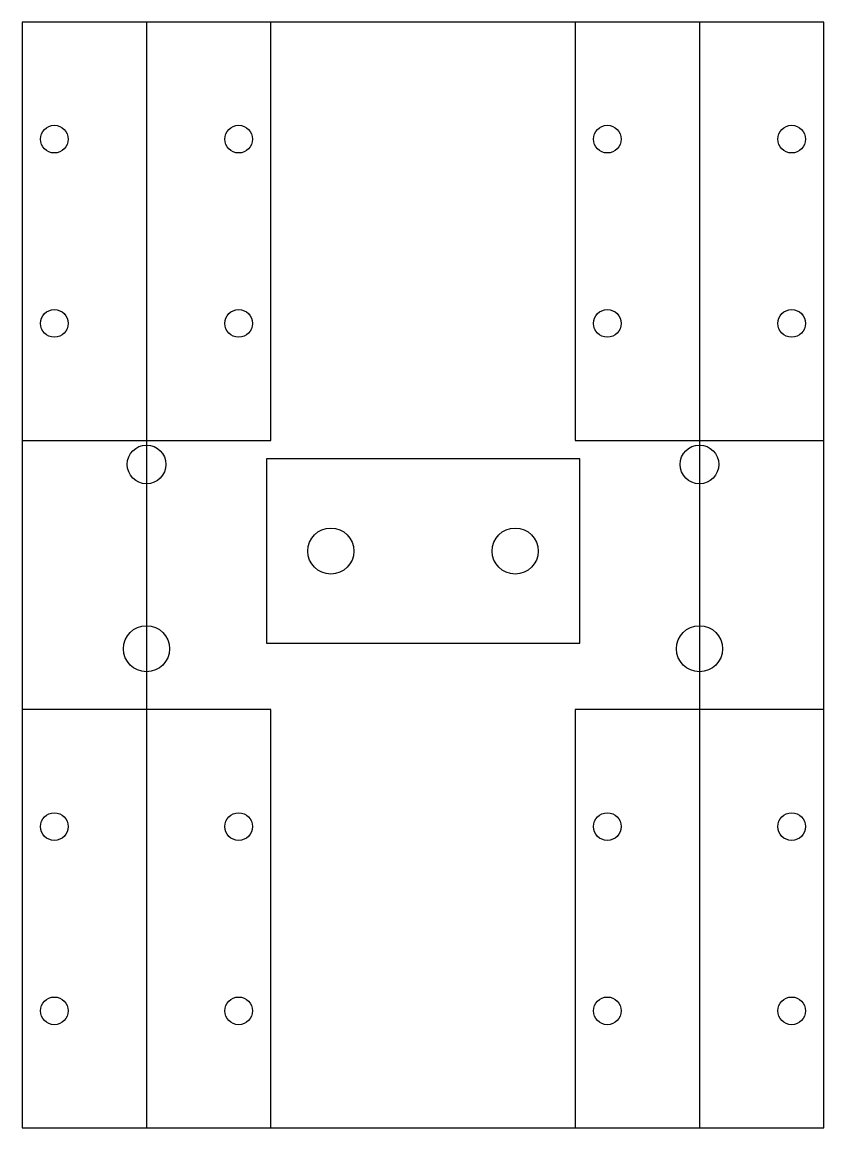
# Model space of a CAD drawing. Header units: millimetres. Extents: x 50 to 137, y 50 to 170.
import ezdxf

# ---------------------------------------------------------------- set-up
doc = ezdxf.new("R2010")
doc.units = ezdxf.units.MM

msp = doc.modelspace()

# ---------------------------------------------------------------- linework, layer by layer
at = {"color": 114, "true_color": 0x139b48}
for p, q in [((63.5, 170), (63.5, 50)), ((123.5, 170), (123.5, 50))]:
    msp.add_line(p, q, dxfattribs=at)
for points in [[(77, 170), (50, 170), (50, 124.6), (77, 124.6)], [(137, 170), (110, 170), (110, 124.6), (137, 124.6)], [(76.5, 102.6), (110.5, 102.6), (110.5, 122.6), (76.5, 122.6)], [(77, 95.4), (50, 95.4), (50, 50), (77, 50)], [(137, 95.4), (110, 95.4), (110, 50), (137, 50)]]:
    msp.add_lwpolyline(points, close=True, dxfattribs=at)
msp.add_lwpolyline([(50, 50), (137, 50), (137, 170), (50, 170)], close=True)
for centre, radius in [((53.5, 157.3), 1.5), ((73.5, 157.3), 1.5), ((113.5, 157.3), 1.5), ((133.5, 157.3), 1.5), ((53.5, 137.3), 1.5), ((73.5, 137.3), 1.5), ((113.5, 137.3), 1.5), ((133.5, 137.3), 1.5), ((63.5, 122), 2.1), ((123.5, 122), 2.1), ((83.5, 112.6), 2.5), ((103.5, 112.6), 2.5), ((63.5, 102), 2.5), ((123.5, 102), 2.5), ((53.5, 82.7), 1.5), ((73.5, 82.7), 1.5), ((113.5, 82.7), 1.5), ((133.5, 82.7), 1.5), ((53.5, 62.7), 1.5), ((73.5, 62.7), 1.5), ((113.5, 62.7), 1.5), ((133.5, 62.7), 1.5)]:
    msp.add_circle(centre, radius)

doc.saveas('drawing.dxf')
